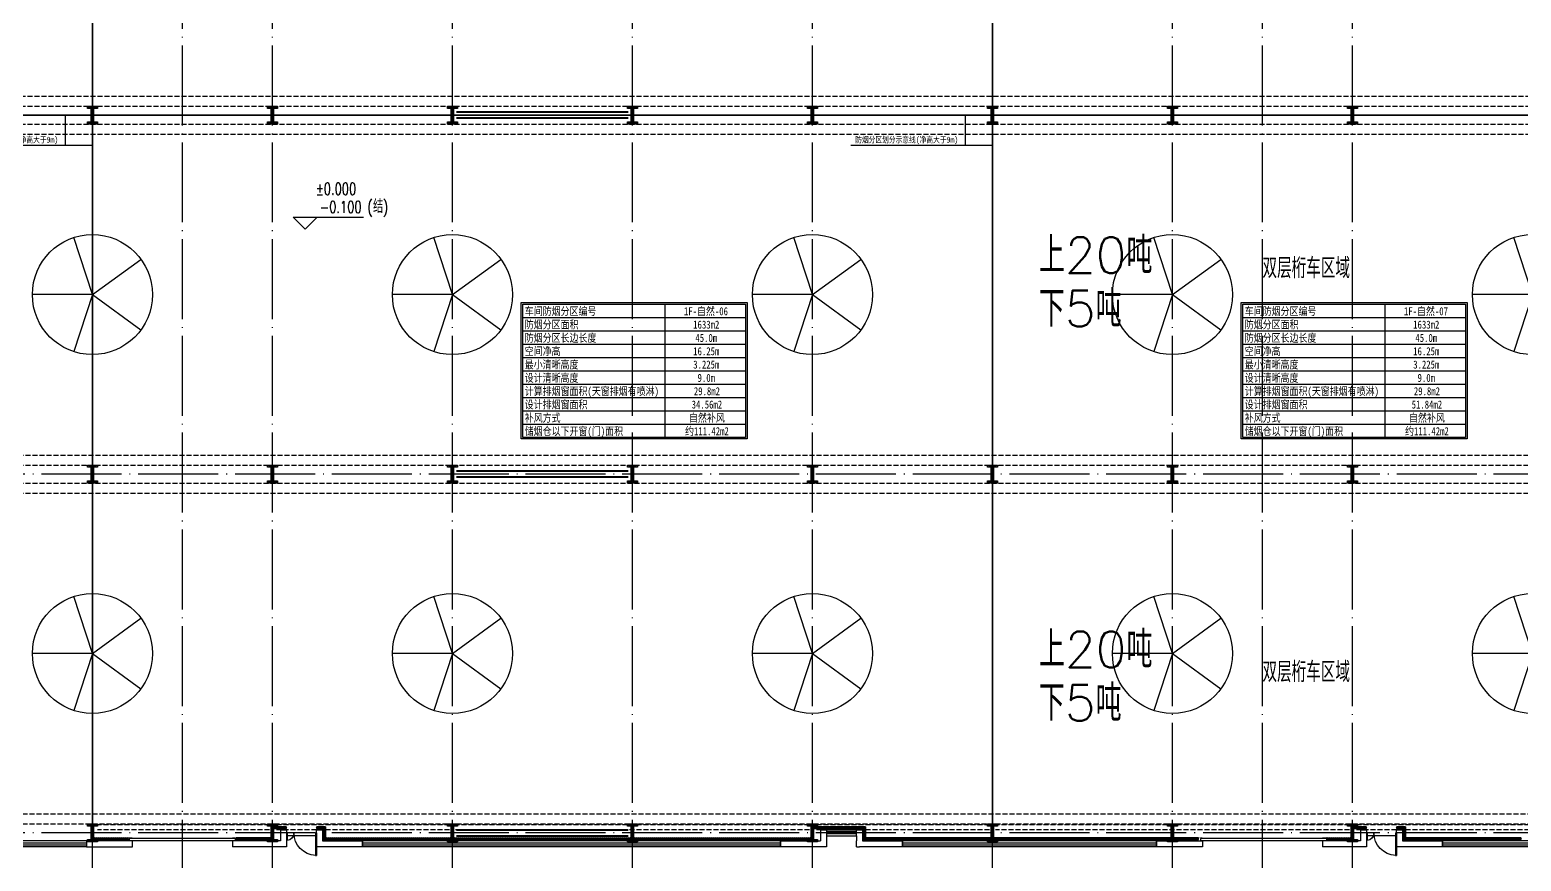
# Model space of a CAD drawing. Extents: x -555607 to 460190, y 498714 to 1664455.
# Drawn here: x -266983 to -192416, y 547505 to 589089 of the extents above; entities that cross this region are included whole.
import ezdxf
from ezdxf.enums import TextEntityAlignment as Align

# ---------------------------------------------------------------- set-up
doc = ezdxf.new("R2010")
doc.units = 0
doc.header["$LTSCALE"] = 1000
doc.header["$MEASUREMENT"] = 0
for name, pattern in [('10平面$0$DASH', [0.35, 0.25, -0.1]), ('CENTER', [2, 1.25, -0.25, 0.25, -0.25]), ('DASH', [0.35, 0.25, -0.1]), ('DOTE', [2.42, 2, -0.2, 0.02, -0.2])]:
    doc.linetypes.add(name, pattern=pattern)
for name, color, linetype in [('10平面$0$WINDOW', 8, 'Continuous'), ('A-AXIS-DOTE', 14, 'DOTE'), ('A-HATCH-2', 251, 'Continuous'), ('A-HRAIL', 250, 'Continuous'), ('A-LIN-V', 9, 'Continuous'), ('A-SFCE', 30, 'Continuous'), ('A-WINDOW', 8, 'Continuous'), ('AS-COLN', 6, 'Continuous'), ('AS-WALL', 40, 'Continuous'), ('PUB_TEXT', 7, 'Continuous'), ('建-标高', 3, 'Continuous'), ('建-窗', 8, 'Continuous'), ('暖通', 7, 'Continuous')]:
    doc.layers.add(name, color=color, linetype=linetype)
doc.layers.add('柱间支撑', color=6, linetype='CENTER', lineweight=0)
doc.styles.add('-黑体', font='simhei.ttf', dxfattribs={"width": 0.8})
doc.styles.add('A-STANDARD', font='SIMPLEX', dxfattribs={"bigfont": 'GBCBIG'})
doc.styles.get("Standard").update_dxf_attribs({"font": 'gbenor.shx', "bigfont": 'gbcbig.shx'})
doc.linetypes.add('字母', pattern='A,12.7,-5.08,["挡烟垂壁",Standard,S=2.54,R=0,X=-2.54,Y=-1.27],-5.08', length=22.86)

# ---------------------------------------------------------------- blocks, each defined once
blk = doc.blocks.new('10平面$0$$DorLib2D$00000126')
at = {"color": 0, "linetype": 'Continuous'}
for p, q in [((-0.532, 0.5), (-0.532, 0.9)), ((0.532, 0.9), (0.532, 0.5))]:
    blk.add_line(p, q, dxfattribs=at)
at = {"color": 0, "linetype": '10平面$0$DASH'}
for p, q in [((-0.532, 0.9), (0.532, 0.9)), ((-0.532, 0.5), (0.532, 0.5))]:
    blk.add_line(p, q, dxfattribs=at)
blk = doc.blocks.new('WINDOW2DLIB$DYNSTYLE$00000005')
at = {"color": 0}
for points in [[(-0.5, 0.5), (-0.5, -0.5)], [(-0.5, 0.5), (0.5, 0.5)], [(0.5, -0.5), (0.5, 0.5)], [(0.5, 0.1667), (-0.5, 0.1667)], [(0.5, -0.1667), (-0.5, -0.1667)], [(-0.5, -0.5), (0.5, -0.5)]]:
    blk.add_lwpolyline(points, dxfattribs=at)
blk = doc.blocks.new('DOOR2DLIB$SYSLIB$00000123')
at = {"color": 0}
for p, q in [((0.475, -0.001), (0.475, 0.752)), ((0.475, 0.752), (0.5, 0.752)), ((0.5, -0.001), (0.5, 0.752)), ((-0.5, 0), (-0.5, 0.252)), ((-0.475, 0.252), (-0.5, 0.252)), ((-0.475, 0), (-0.475, 0.252)), ((-0.475, 0), (-0.5, 0)), ((0.475, -0.001), (0.5, -0.001))]:
    blk.add_line(p, q, dxfattribs=at)
for centre, radius, start, end in [((0.505, -0.002), 0.755, 92.2493, 179.7238), ((-0.501, 0.003), 0.251, 359.7899, 84.0974)]:
    blk.add_arc(centre, radius, start, end, dxfattribs=at)
blk = doc.blocks.new('42343243')
at = {"layer": '10平面$0$WINDOW'}
for p, q in [((-252654, 1222620), (-254154, 1222620)), ((-198654, 1222620), (-200154, 1222620))]:
    blk.add_line(p, q, dxfattribs=at)
at = {"layer": 'AS-WALL'}
for p, q in [((-254154, 1223170), (-256854, 1223170)), ((-256854, 1222870), (-256854, 1223170)), ((-254154, 1222620), (-254154, 1223170)), ((-250354, 1223170), (-252654, 1223170)), ((-252654, 1222620), (-252654, 1223170)), ((-250354, 1222870), (-250354, 1223170)), ((-227154, 1223170), (-229454, 1223170)), ((-229454, 1223170), (-229454, 1222870)), ((-227154, 1222620), (-227154, 1223170)), ((-225654, 1223170), (-225504, 1223170)), ((-225654, 1223170), (-225654, 1222870)), ((-223354, 1223170), (-225504, 1223170)), ((-223354, 1222870), (-223354, 1223170)), ((-208354, 1223170), (-210654, 1223170)), ((-210654, 1223170), (-210654, 1222870)), ((-208354, 1222870), (-208354, 1223170)), ((-200154, 1223170), (-202354, 1223170)), ((-202354, 1222870), (-202354, 1223170)), ((-200154, 1222620), (-200154, 1223170)), ((-196354, 1223170), (-198654, 1223170)), ((-198654, 1222620), (-198654, 1223170)), ((-196354, 1222870), (-196354, 1223170)), ((-254454, 1222870), (-256854, 1222870)), ((-254454, 1222320), (-254454, 1222870)), ((-254454, 1222320), (-254154, 1222320)), ((-254154, 1222320), (-254154, 1222620)), ((-252654, 1222620), (-252654, 1222320)), ((-252654, 1222320), (-252354, 1222320)), ((-252354, 1222870), (-250354, 1222870)), ((-252354, 1222320), (-252354, 1222870)), ((-229454, 1222870), (-227454, 1222870)), ((-227454, 1222320), (-227454, 1222870)), ((-227454, 1222320), (-227154, 1222320)), ((-227154, 1222320), (-227154, 1222620)), ((-225654, 1222870), (-225654, 1222870)), ((-225654, 1222620), (-225654, 1222870)), ((-225654, 1222620), (-225654, 1222320)), ((-225654, 1222320), (-225354, 1222320)), ((-225354, 1222320), (-225354, 1222870)), ((-225354, 1222870), (-223354, 1222870)), ((-210654, 1222870), (-208354, 1222870)), ((-200454, 1222870), (-202354, 1222870)), ((-200454, 1222320), (-200454, 1222870)), ((-200454, 1222320), (-200154, 1222320)), ((-200154, 1222320), (-200154, 1222620)), ((-198654, 1222620), (-198654, 1222320)), ((-198654, 1222320), (-198354, 1222320)), ((-198354, 1222870), (-196354, 1222870)), ((-198354, 1222320), (-198354, 1222870))]:
    blk.add_line(p, q, dxfattribs=at)
at = {"layer": '10平面$0$WINDOW', "zscale": 300}
for name, p, xscale, yscale, rotation in [('DOOR2DLIB$SYSLIB$00000123', (-253404, 1222470), -1500, -1500, 179.9999999999555), ('DOOR2DLIB$SYSLIB$00000123', (-199404, 1222470), -1500, -1500, 179.9999999999555), ('10平面$0$$DorLib2D$00000126', (-259354, 1223020), 5000, 300, 179.9999999999992), ('10平面$0$$DorLib2D$00000126', (-205254, 1223020), 6000, 300, 180)]:
    blk.add_blockref(name, p, dxfattribs=dict(at, xscale=xscale, yscale=yscale, rotation=rotation))
at = {"layer": '建-窗', "zscale": 300}
for p, xscale, yscale, rotation in [((-239904, 1223020), -20900, -300, 359.9999999994902), ((-217004, 1223020), -12700, -300, 359.999999999664), ((-185904, 1223020), -20900, -300, 359.9999999994913), ((-226404, 1222470), -1500, 300, 179.9999999999555)]:
    blk.add_blockref('WINDOW2DLIB$DYNSTYLE$00000005', p, dxfattribs=dict(at, xscale=xscale, yscale=yscale, rotation=rotation))
blk = doc.blocks.new('w4324324')
at = {"layer": 'A-HATCH-2', "color": 250}
for q in [(-1694760, 686605), (-1697614, 684532), (-1691907, 684532), (-1696524, 681178), (-1692997, 681178)]:
    blk.add_line((-1694760, 683605), q, dxfattribs=at)
blk.add_circle((-1694760, 683605), 3000, dxfattribs=at)
blk = doc.blocks.new('342343')
at = {"layer": 'A-LIN-V'}
for p in [(1030710, 63556), (1048660, 63556), (1030710, 45556), (1048660, 45556), (1030710, 27556), (1048660, 27556), (1030710, 9556), (1048660, 9556), (1030710, -8444), (1048660, -8444)]:
    blk.add_blockref('w4324324', p, dxfattribs=at)
blk = doc.blocks.new('23124232432')
at = {"layer": '柱间支撑', "color": 250, "const_width": 100}
for points in [[(-237054, 584970), (-245654, 584970)], [(-237054, 584670), (-245654, 584670)], [(-237054, 567020), (-245654, 567020)], [(-237054, 566720), (-245654, 566720)], [(-237054, 549070), (-245654, 549070)], [(-237054, 548770), (-245654, 548770)]]:
    blk.add_lwpolyline(points, dxfattribs=at)
blk = doc.blocks.new('w42343243')
at = {"layer": 'A-HATCH-2'}
blk.add_lwpolyline([(-165104, 621070), (-164604, 621070), (-164604, 620958), (-164800, 620958), (-164800, 620282), (-164604, 620282), (-164604, 620170), (-165104, 620170), (-165104, 620282), (-164908, 620282), (-164908, 620958), (-165104, 620958)], close=True, dxfattribs=at)
at = {"layer": 'AS-COLN', "color": 3}
blk.add_lwpolyline([(-165054, 621020), (-164654, 621020), (-164654, 621008), (-164850, 621008), (-164850, 620232), (-164654, 620232), (-164654, 620220), (-165054, 620220), (-165054, 620232), (-164858, 620232), (-164858, 621008), (-165054, 621008)], close=True, dxfattribs=at)
blk = doc.blocks.new('3333')
at = {"layer": 'A-SFCE', "color": 250, "const_width": 20}
blk.add_lwpolyline([(-227064, 766320), (-227064, 766510), (-227244, 766510), (-227244, 766320)], dxfattribs=at)
blk = doc.blocks.new('99平面图例外参$0$$LinePat$圆环')
for points in [[(0, 150), (300, 150)], [(0, 0), (300, 0)], [(0, -150), (300, -150)]]:
    blk.add_lwpolyline(points)
at = {"color": 0}
blk.add_circle((150, 0), 150, dxfattribs=at)

msp = doc.modelspace()

# ---------------------------------------------------------------- linework, layer by layer
at = {"layer": 'A-AXIS-DOTE', "color": 250, "ltscale": 2}
for p, q in [((-263854.2, 540740), (-263854.2, 637259.3)), ((-259354.2, 540740), (-259354.2, 637259.3)), ((-254854.2, 540740), (-254854.2, 637259.3)), ((-245854.2, 540740), (-245854.2, 637259.3)), ((-236854.2, 540740), (-236854.2, 637259.3)), ((-227854.2, 540740), (-227854.2, 637259.3)), ((-218854.2, 540740), (-218854.2, 637259.3)), ((-209854.2, 540740), (-209854.2, 637259.3)), ((-205354.2, 540740), (-205354.2, 637259.3)), ((-200854.2, 540740), (-200854.2, 637259.3)), ((-119950, 584820), (-318010, 584820)), ((-122040, 566870), (-318010, 566870)), ((-122040, 548920), (-318010, 548920))]:
    msp.add_line(p, q, dxfattribs=at)
at = {"layer": 'A-HATCH-2', "color": 250, "linetype": 'DASH'}
for p, q in [((-294754.2, 585770.1), (-128854.2, 585770.1)), ((-294754.2, 585270.1), (-128854.2, 585270.1)), ((-307354.2, 584369.9), (-128854.2, 584369.9)), ((-307354.2, 583869.9), (-128854.2, 583869.9)), ((-313054.2, 567820), (-128854.2, 567820)), ((-313054.2, 567320), (-128854.2, 567320)), ((-313054.2, 566419.9), (-128854.2, 566419.9)), ((-313054.2, 565919.9), (-128854.2, 565919.9)), ((-312854.2, 549870), (-138054.2, 549870)), ((-312854.2, 549370), (-138054.2, 549370))]:
    msp.add_line(p, q, dxfattribs=at)
at = {"layer": 'A-SFCE', "color": 250, "linetype": 'DASH'}
for p, q in [((-255004.2, 549320), (-263604.2, 549320)), ((-255004.2, 549070), (-263604.2, 549070)), ((-246004.2, 549320), (-254704.2, 549320)), ((-246004.2, 549070), (-254704.2, 549070)), ((-228004.2, 549320), (-245704.2, 549320)), ((-228004.2, 549070), (-245704.2, 549070)), ((-219004.2, 549320), (-227704.2, 549320)), ((-219004.2, 549070), (-227704.2, 549070)), ((-201004.2, 549320), (-218704.2, 549320)), ((-201004.2, 549070), (-218704.2, 549070)), ((-192004.2, 549320), (-200704.2, 549320)), ((-192004.2, 549070), (-200704.2, 549070))]:
    msp.add_line(p, q, dxfattribs=at)
at = {"layer": 'AS-WALL'}
for p, q in [((-261854.2, 548519.9), (-264154.2, 548519.9)), ((-264154.2, 548519.9), (-264154.2, 548219.9)), ((-264154.2, 548219.9), (-261854.2, 548219.9)), ((-261854.2, 548219.9), (-261854.2, 548519.9))]:
    msp.add_line(p, q, dxfattribs=at)
at = {"layer": '建-标高', "color": 8}
for p, q in [((-253220.6, 579120), (-253820.6, 579720)), ((-253820.6, 579720), (-250300.6, 579720)), ((-253220.6, 579120), (-252620.6, 579720))]:
    msp.add_line(p, q, dxfattribs=at)
at = {"layer": '暖通', "color": 7}
for p, q in [((-265205.2, 583323.5), (-265205.2, 584820)), ((-220205.2, 583323.5), (-220205.2, 584820)), ((-270935.2, 583323.5), (-265205.2, 583323.5)), ((-265205.2, 583323.5), (-263850.2, 583323.5)), ((-225935.2, 583323.5), (-220205.2, 583323.5)), ((-220205.2, 583323.5), (-218850.2, 583323.5))]:
    msp.add_line(p, q, dxfattribs=at)
at = {"layer": '暖通'}
for p, q in [((-235240.6, 575369.2), (-235240.6, 568704)), ((-199240.6, 575369.2), (-199240.6, 568704)), ((-242334, 574702.7), (-231191.8, 574702.7)), ((-206334, 574702.7), (-195191.8, 574702.7)), ((-242334, 574036.2), (-231191.8, 574036.2)), ((-206334, 574036.2), (-195191.8, 574036.2)), ((-242334, 573369.7), (-231191.8, 573369.7)), ((-242334, 572703.2), (-231191.8, 572703.2)), ((-206334, 573369.7), (-195191.8, 573369.7)), ((-206334, 572703.2), (-195191.8, 572703.2)), ((-242334, 572036.6), (-231191.8, 572036.6)), ((-206334, 572036.6), (-195191.8, 572036.6)), ((-242334, 571370.1), (-231191.8, 571370.1)), ((-206334, 571370.1), (-195191.8, 571370.1)), ((-242334, 570703.6), (-231191.8, 570703.6)), ((-206334, 570703.6), (-195191.8, 570703.6)), ((-242334, 570037.1), (-231191.8, 570037.1)), ((-206334, 570037.1), (-195191.8, 570037.1)), ((-242334, 569370.6), (-231191.8, 569370.6)), ((-206334, 569370.6), (-195191.8, 569370.6)), ((-242334, 568704), (-231191.8, 568704)), ((-242334, 568704), (-231191.8, 568704)), ((-206334, 568704), (-195191.8, 568704)), ((-206334, 568704), (-195191.8, 568704))]:
    msp.add_line(p, q, dxfattribs=at)
at = {"layer": '暖通', "color": 2, "linetype": '字母', "ltscale": 0.05, "const_width": 80}
for points in [[(-263854.2, 620270), (-263854.2, 549370)], [(-218854.2, 620270), (-218854.2, 549370)], [(-307765, 584820), (-128354.2, 584820)]]:
    msp.add_lwpolyline(points, dxfattribs=at)
at = {"layer": '暖通'}
for points in [[(-242414, 575449.2), (-231111.8, 575449.2), (-231111.8, 568624), (-242414, 568624)], [(-242334, 575369.2), (-231191.8, 575369.2), (-231191.8, 568704), (-242334, 568704)], [(-206414, 575449.2), (-195111.8, 575449.2), (-195111.8, 568624), (-206414, 568624)], [(-206334, 575369.2), (-195191.8, 575369.2), (-195191.8, 568704), (-206334, 568704)]]:
    msp.add_lwpolyline(points, close=True, dxfattribs=at)

# ---------------------------------------------------------------- block references
at = {"layer": 'A-HRAIL', "color": 250, "yscale": 0.3333333333111111, "zscale": 0.3333333333111111}
for p, xscale, rotation in [((-254692.5, 549170.1), 0.3588888661693109, 180), ((-254584.9, 549170.1), 0.3588888661693109, 180), ((-254477.2, 549170.1), 0.3588888661693109, 180), ((-254369.5, 549170.1), 0.3588888661693109, 180), ((-254261.9, 549170.1), 0.3588888661693109, 180), ((-254154.2, 549170.1), 0.3588888661693109, 180), ((-252541.7, 549170.1), 0.3749999998826196, 180), ((-252429.2, 549170.1), 0.3749999998826196, 180), ((-252316.7, 549170.1), 0.3749999998826196, 180), ((-252204.2, 549170.1), 0.3749999998826196, 180), ((-252254.2, 549220.1), 0.3611111226889233, 270), ((-252254.2, 549111.7), 0.3611111226889233, 270), ((-252254.2, 549003.4), 0.3611111226889233, 270), ((-252254.2, 548895.1), 0.3611111226889233, 270), ((-227696.3, 549170.1), 0.3461333288160676, 180), ((-227592.5, 549170.1), 0.3461333288160676, 180), ((-227488.7, 549170.1), 0.3461333288160676, 180), ((-227384.8, 549170.1), 0.3461333288160676, 180), ((-227281, 549170.1), 0.3461333288160676, 180), ((-227177.1, 549170.1), 0.3461333288160676, 180), ((-227073.3, 549170.1), 0.3461333288160676, 180), ((-226969.5, 549170.1), 0.3461333288160676, 180), ((-226865.6, 549170.1), 0.3461333288160676, 180), ((-226761.8, 549170.1), 0.3461333288160676, 180), ((-226657.9, 549170.1), 0.3461333288160676, 180), ((-226554.1, 549170.1), 0.3461333288160676, 180), ((-226450.3, 549170.1), 0.3461333288160676, 180), ((-226346.4, 549170.1), 0.3461333288160676, 180), ((-226242.6, 549170.1), 0.3461333288160676, 180), ((-226138.7, 549170.1), 0.3461333288160676, 180), ((-226034.9, 549170.1), 0.3461333288160676, 180), ((-225931.1, 549170.1), 0.3461333288160676, 180), ((-225827.2, 549170.1), 0.3461333288160676, 180), ((-225723.4, 549170.1), 0.3461333288160676, 180), ((-225619.5, 549170.1), 0.3461333288160676, 180), ((-225515.7, 549170.1), 0.3461333288160676, 180), ((-225411.9, 549170.1), 0.3461333288160676, 180), ((-225308, 549170.1), 0.3461333288160676, 180), ((-225204.2, 549170.1), 0.3461333288160676, 180), ((-225254.2, 549220.1), 0.3611111226889233, 270), ((-225254.2, 549111.7), 0.3611111226889233, 270), ((-225254.2, 549003.4), 0.3611111226889233, 270), ((-225254.2, 548895.1), 0.3611111226889233, 270), ((-200692.5, 549170.1), 0.3588888659795701, 180), ((-200584.9, 549170.1), 0.3588888659795701, 180), ((-200477.2, 549170.1), 0.3588888659795701, 180), ((-200369.5, 549170.1), 0.3588888659795701, 180), ((-200261.9, 549170.1), 0.3588888659795701, 180), ((-200154.2, 549170.1), 0.3588888659795701, 180), ((-198541.7, 549170.1), 0.3749999998826196, 180), ((-198429.2, 549170.1), 0.3749999998826196, 180), ((-198316.7, 549170.1), 0.3749999998826196, 180), ((-198204.2, 549170.1), 0.3749999998826196, 180), ((-198254.2, 549220.1), 0.3611111226889233, 270), ((-198254.2, 549111.7), 0.3611111226889233, 270), ((-198254.2, 549003.4), 0.3611111226889233, 270), ((-198254.2, 548895.1), 0.3611111226889233, 270), ((-263800.2, 548626.1), -0.3444736211313099, 180), ((-263696.8, 548626.1), -0.3444736211313099, 180), ((-263593.5, 548626.1), -0.3444736211313099, 180), ((-263490.2, 548626.1), -0.3444736211313099, 180), ((-263386.8, 548626.1), -0.3444736211313099, 180), ((-263283.5, 548626.1), -0.3444736211313099, 180), ((-263180.1, 548626.1), -0.3444736211313099, 180), ((-263076.8, 548626.1), -0.3444736211313099, 180), ((-262973.4, 548626.1), -0.3444736211313099, 180), ((-262870.1, 548626.1), -0.3444736211313099, 180), ((-262766.8, 548626.1), -0.3444736211313099, 180), ((-262663.4, 548626.1), -0.3444736211313099, 180), ((-262560.1, 548626.1), -0.3444736211313099, 180), ((-262456.7, 548626.1), -0.3444736211313099, 180), ((-262353.4, 548626.1), -0.3444736211313099, 180), ((-262250.1, 548626.1), -0.3444736211313099, 180), ((-262146.7, 548626.1), -0.3444736211313099, 180), ((-256561.7, 548626.1), 0.344473774357088, 180.000000000205), ((-256458.3, 548626.1), 0.344473774357088, 180.000000000205), ((-256355, 548626.1), 0.344473774357088, 180.000000000205), ((-256251.6, 548626.1), 0.344473774357088, 180.000000000205), ((-256148.3, 548626.1), 0.344473774357088, 180.000000000205), ((-256044.9, 548626.1), 0.344473774357088, 180.000000000205), ((-255941.6, 548626.1), 0.344473774357088, 180.000000000205), ((-255838.3, 548626.1), 0.344473774357088, 180.000000000205), ((-255734.9, 548626.1), 0.344473774357088, 180.000000000205), ((-255631.6, 548626.1), 0.344473774357088, 180.000000000205), ((-255528.2, 548626.1), 0.344473774357088, 180.000000000205), ((-255424.9, 548626.1), 0.344473774357088, 180.000000000205), ((-255321.6, 548626.1), 0.344473774357088, 180.000000000205), ((-255218.2, 548626.1), 0.344473774357088, 180.000000000205), ((-255114.9, 548626.1), 0.344473774357088, 180.000000000205), ((-255011.5, 548626.1), 0.344473774357088, 180.000000000205), ((-254908.2, 548626.1), 0.344473774357088, 180.000000000205), ((-252254.2, 548786.7), 0.3611111226889233, 270), ((-252254.2, 548678.4), 0.3611111226889233, 270), ((-252304.2, 548626.1), -0.338412741900589, 180), ((-252202.7, 548626.1), -0.338412741900589, 180), ((-252101.1, 548626.1), -0.338412741900589, 180), ((-251999.6, 548626.1), -0.338412741900589, 180), ((-251898.1, 548626.1), -0.338412741900589, 180), ((-251796.6, 548626.1), -0.338412741900589, 180), ((-251695, 548626.1), -0.338412741900589, 180), ((-251593.5, 548626.1), -0.338412741900589, 180), ((-251492, 548626.1), -0.338412741900589, 180), ((-251390.5, 548626.1), -0.338412741900589, 180), ((-251288.9, 548626.1), -0.338412741900589, 180), ((-251187.4, 548626.1), -0.338412741900589, 180), ((-251085.9, 548626.1), -0.338412741900589, 180), ((-250984.4, 548626.1), -0.338412741900589, 180), ((-250882.9, 548626.1), -0.338412741900589, 180), ((-250781.3, 548626.1), -0.338412741900589, 180), ((-250679.8, 548626.1), -0.338412741900589, 180), ((-250578.3, 548626.1), -0.338412741900589, 180), ((-250476.8, 548626.1), -0.338412741900589, 180), ((-250375.2, 548626.1), -0.338412741900589, 180), ((-250273.7, 548626.1), -0.338412741900589, 180), ((-250172.2, 548626.1), -0.338412741900589, 180), ((-250070.7, 548626.1), -0.338412741900589, 180), ((-249969.1, 548626.1), -0.338412741900589, 180), ((-249867.6, 548626.1), -0.338412741900589, 180), ((-249766.1, 548626.1), -0.338412741900589, 180), ((-249664.6, 548626.1), -0.338412741900589, 180), ((-249563, 548626.1), -0.338412741900589, 180), ((-249461.5, 548626.1), -0.338412741900589, 180), ((-249360, 548626.1), -0.338412741900589, 180), ((-249258.5, 548626.1), -0.338412741900589, 180), ((-249156.9, 548626.1), -0.338412741900589, 180), ((-249055.4, 548626.1), -0.338412741900589, 180), ((-248953.9, 548626.1), -0.338412741900589, 180), ((-248852.4, 548626.1), -0.338412741900589, 180), ((-248750.9, 548626.1), -0.338412741900589, 180), ((-248649.3, 548626.1), -0.338412741900589, 180), ((-248547.8, 548626.1), -0.338412741900589, 180), ((-248446.3, 548626.1), -0.338412741900589, 180), ((-248344.8, 548626.1), -0.338412741900589, 180), ((-248243.2, 548626.1), -0.338412741900589, 180), ((-248141.7, 548626.1), -0.338412741900589, 180), ((-248040.2, 548626.1), -0.338412741900589, 180), ((-247938.7, 548626.1), -0.338412741900589, 180), ((-247837.1, 548626.1), -0.338412741900589, 180), ((-247735.6, 548626.1), -0.338412741900589, 180), ((-247634.1, 548626.1), -0.338412741900589, 180), ((-247532.6, 548626.1), -0.338412741900589, 180), ((-247431, 548626.1), -0.338412741900589, 180), ((-247329.5, 548626.1), -0.338412741900589, 180), ((-247228, 548626.1), -0.338412741900589, 180), ((-247126.5, 548626.1), -0.338412741900589, 180), ((-247024.9, 548626.1), -0.338412741900589, 180), ((-246923.4, 548626.1), -0.338412741900589, 180), ((-246821.9, 548626.1), -0.338412741900589, 180), ((-246720.4, 548626.1), -0.338412741900589, 180), ((-246618.9, 548626.1), -0.338412741900589, 180), ((-246517.3, 548626.1), -0.338412741900589, 180), ((-246415.8, 548626.1), -0.338412741900589, 180), ((-246314.3, 548626.1), -0.338412741900589, 180), ((-246212.8, 548626.1), -0.338412741900589, 180), ((-246111.2, 548626.1), -0.338412741900589, 180), ((-246009.7, 548626.1), -0.338412741900589, 180), ((-245800.2, 548626.1), -0.3368181817957273, 180), ((-245699.1, 548626.1), -0.3368181817957273, 180), ((-245598.1, 548626.1), -0.3368181817957273, 180), ((-245497, 548626.1), -0.3368181817957273, 180), ((-245396, 548626.1), -0.3368181817957273, 180), ((-245295, 548626.1), -0.3368181817957273, 180), ((-245193.9, 548626.1), -0.3368181817957273, 180), ((-245092.9, 548626.1), -0.3368181817957273, 180), ((-244991.8, 548626.1), -0.3368181817957273, 180), ((-244890.8, 548626.1), -0.3368181817957273, 180), ((-244789.7, 548626.1), -0.3368181817957273, 180), ((-244688.7, 548626.1), -0.3368181817957273, 180), ((-244587.6, 548626.1), -0.3368181817957273, 180), ((-244486.6, 548626.1), -0.3368181817957273, 180), ((-244385.5, 548626.1), -0.3368181817957273, 180), ((-244284.5, 548626.1), -0.3368181817957273, 180), ((-244183.5, 548626.1), -0.3368181817957273, 180), ((-244082.4, 548626.1), -0.3368181817957273, 180), ((-243981.4, 548626.1), -0.3368181817957273, 180), ((-243880.3, 548626.1), -0.3368181817957273, 180), ((-243779.3, 548626.1), -0.3368181817957273, 180), ((-243678.2, 548626.1), -0.3368181817957273, 180), ((-243577.2, 548626.1), -0.3368181817957273, 180), ((-243476.1, 548626.1), -0.3368181817957273, 180), ((-243375.1, 548626.1), -0.3368181817957273, 180), ((-243274, 548626.1), -0.3368181817957273, 180), ((-243173, 548626.1), -0.3368181817957273, 180), ((-243072, 548626.1), -0.3368181817957273, 180), ((-242970.9, 548626.1), -0.3368181817957273, 180), ((-242869.9, 548626.1), -0.3368181817957273, 180), ((-242768.8, 548626.1), -0.3368181817957273, 180), ((-242667.8, 548626.1), -0.3368181817957273, 180), ((-242566.7, 548626.1), -0.3368181817957273, 180), ((-242465.7, 548626.1), -0.3368181817957273, 180), ((-242364.6, 548626.1), -0.3368181817957273, 180), ((-242263.6, 548626.1), -0.3368181817957273, 180), ((-242162.5, 548626.1), -0.3368181817957273, 180), ((-242061.5, 548626.1), -0.3368181817957273, 180), ((-241960.5, 548626.1), -0.3368181817957273, 180), ((-241859.4, 548626.1), -0.3368181817957273, 180), ((-241758.4, 548626.1), -0.3368181817957273, 180), ((-241657.3, 548626.1), -0.3368181817957273, 180), ((-241556.3, 548626.1), -0.3368181817957273, 180), ((-241455.2, 548626.1), -0.3368181817957273, 180), ((-241354.2, 548626.1), -0.3368181817957273, 180), ((-241253.1, 548626.1), -0.3368181817957273, 180), ((-241152.1, 548626.1), -0.3368181817957273, 180), ((-241051, 548626.1), -0.3368181817957273, 180), ((-240950, 548626.1), -0.3368181817957273, 180), ((-240849, 548626.1), -0.3368181817957273, 180), ((-240747.9, 548626.1), -0.3368181817957273, 180), ((-240646.9, 548626.1), -0.3368181817957273, 180), ((-240545.8, 548626.1), -0.3368181817957273, 180), ((-240444.8, 548626.1), -0.3368181817957273, 180), ((-240343.7, 548626.1), -0.3368181817957273, 180), ((-240242.7, 548626.1), -0.3368181817957273, 180), ((-240141.6, 548626.1), -0.3368181817957273, 180), ((-240040.6, 548626.1), -0.3368181817957273, 180), ((-239939.5, 548626.1), -0.3368181817957273, 180), ((-239838.5, 548626.1), -0.3368181817957273, 180), ((-239737.5, 548626.1), -0.3368181817957273, 180), ((-239636.4, 548626.1), -0.3368181817957273, 180), ((-239535.4, 548626.1), -0.3368181817957273, 180), ((-239434.3, 548626.1), -0.3368181817957273, 180), ((-239333.3, 548626.1), -0.3368181817957273, 180), ((-239232.2, 548626.1), -0.3368181817957273, 180), ((-239131.2, 548626.1), -0.3368181817957273, 180), ((-239030.1, 548626.1), -0.3368181817957273, 180), ((-238929.1, 548626.1), -0.3368181817957273, 180), ((-238828, 548626.1), -0.3368181817957273, 180), ((-238727, 548626.1), -0.3368181817957273, 180), ((-238626, 548626.1), -0.3368181817957273, 180), ((-238524.9, 548626.1), -0.3368181817957273, 180), ((-238423.9, 548626.1), -0.3368181817957273, 180), ((-238322.8, 548626.1), -0.3368181817957273, 180), ((-238221.8, 548626.1), -0.3368181817957273, 180), ((-238120.7, 548626.1), -0.3368181817957273, 180), ((-238019.7, 548626.1), -0.3368181817957273, 180), ((-237918.6, 548626.1), -0.3368181817957273, 180), ((-237817.6, 548626.1), -0.3368181817957273, 180), ((-237716.5, 548626.1), -0.3368181817957273, 180), ((-237615.5, 548626.1), -0.3368181817957273, 180), ((-237514.5, 548626.1), -0.3368181817957273, 180), ((-237413.4, 548626.1), -0.3368181817957273, 180), ((-237312.4, 548626.1), -0.3368181817957273, 180), ((-237211.3, 548626.1), -0.3368181817957273, 180), ((-237110.3, 548626.1), -0.3368181817957273, 180), ((-237009.2, 548626.1), -0.3368181817957273, 180), ((-236800.2, 548626.1), -0.3368181817957239, 180), ((-236699.1, 548626.1), -0.3368181817957239, 180), ((-236598.1, 548626.1), -0.3368181817957239, 180), ((-236497, 548626.1), -0.3368181817957239, 180), ((-236396, 548626.1), -0.3368181817957239, 180), ((-236295, 548626.1), -0.3368181817957239, 180), ((-236193.9, 548626.1), -0.3368181817957239, 180), ((-236092.9, 548626.1), -0.3368181817957239, 180), ((-235991.8, 548626.1), -0.3368181817957239, 180), ((-235890.8, 548626.1), -0.3368181817957239, 180), ((-235789.7, 548626.1), -0.3368181817957239, 180), ((-235688.7, 548626.1), -0.3368181817957239, 180), ((-235587.6, 548626.1), -0.3368181817957239, 180), ((-235486.6, 548626.1), -0.3368181817957239, 180), ((-235385.5, 548626.1), -0.3368181817957239, 180), ((-235284.5, 548626.1), -0.3368181817957239, 180), ((-235183.5, 548626.1), -0.3368181817957239, 180), ((-235082.4, 548626.1), -0.3368181817957239, 180), ((-234981.4, 548626.1), -0.3368181817957239, 180), ((-234880.3, 548626.1), -0.3368181817957239, 180), ((-234779.3, 548626.1), -0.3368181817957239, 180), ((-234678.2, 548626.1), -0.3368181817957239, 180), ((-234577.2, 548626.1), -0.3368181817957239, 180), ((-234476.1, 548626.1), -0.3368181817957239, 180), ((-234375.1, 548626.1), -0.3368181817957239, 180), ((-234274, 548626.1), -0.3368181817957239, 180), ((-234173, 548626.1), -0.3368181817957239, 180), ((-234072, 548626.1), -0.3368181817957239, 180), ((-233970.9, 548626.1), -0.3368181817957239, 180), ((-233869.9, 548626.1), -0.3368181817957239, 180), ((-233768.8, 548626.1), -0.3368181817957239, 180), ((-233667.8, 548626.1), -0.3368181817957239, 180), ((-233566.7, 548626.1), -0.3368181817957239, 180), ((-233465.7, 548626.1), -0.3368181817957239, 180), ((-233364.6, 548626.1), -0.3368181817957239, 180), ((-233263.6, 548626.1), -0.3368181817957239, 180), ((-233162.5, 548626.1), -0.3368181817957239, 180), ((-233061.5, 548626.1), -0.3368181817957239, 180), ((-232960.5, 548626.1), -0.3368181817957239, 180), ((-232859.4, 548626.1), -0.3368181817957239, 180), ((-232758.4, 548626.1), -0.3368181817957239, 180), ((-232657.3, 548626.1), -0.3368181817957239, 180), ((-232556.3, 548626.1), -0.3368181817957239, 180), ((-232455.2, 548626.1), -0.3368181817957239, 180), ((-232354.2, 548626.1), -0.3368181817957239, 180), ((-232253.1, 548626.1), -0.3368181817957239, 180), ((-232152.1, 548626.1), -0.3368181817957239, 180), ((-232051, 548626.1), -0.3368181817957239, 180), ((-231950, 548626.1), -0.3368181817957239, 180), ((-231849, 548626.1), -0.3368181817957239, 180), ((-231747.9, 548626.1), -0.3368181817957239, 180), ((-231646.9, 548626.1), -0.3368181817957239, 180), ((-231545.8, 548626.1), -0.3368181817957239, 180), ((-231444.8, 548626.1), -0.3368181817957239, 180), ((-231343.7, 548626.1), -0.3368181817957239, 180), ((-231242.7, 548626.1), -0.3368181817957239, 180), ((-231141.6, 548626.1), -0.3368181817957239, 180), ((-231040.6, 548626.1), -0.3368181817957239, 180), ((-230939.5, 548626.1), -0.3368181817957239, 180), ((-230838.5, 548626.1), -0.3368181817957239, 180), ((-230737.5, 548626.1), -0.3368181817957239, 180), ((-230636.4, 548626.1), -0.3368181817957239, 180), ((-230535.4, 548626.1), -0.3368181817957239, 180), ((-230434.3, 548626.1), -0.3368181817957239, 180), ((-230333.3, 548626.1), -0.3368181817957239, 180), ((-230232.2, 548626.1), -0.3368181817957239, 180), ((-230131.2, 548626.1), -0.3368181817957239, 180), ((-230030.1, 548626.1), -0.3368181817957239, 180), ((-229929.1, 548626.1), -0.3368181817957239, 180), ((-229828, 548626.1), -0.3368181817957239, 180), ((-229727, 548626.1), -0.3368181817957239, 180), ((-229626, 548626.1), -0.3368181817957239, 180), ((-229524.9, 548626.1), -0.3368181817957239, 180), ((-229423.9, 548626.1), -0.3368181817957239, 180), ((-229322.8, 548626.1), -0.3368181817957239, 180), ((-229221.8, 548626.1), -0.3368181817957239, 180), ((-229120.7, 548626.1), -0.3368181817957239, 180), ((-229019.7, 548626.1), -0.3368181817957239, 180), ((-228918.6, 548626.1), -0.3368181817957239, 180), ((-228817.6, 548626.1), -0.3368181817957239, 180), ((-228716.5, 548626.1), -0.3368181817957239, 180), ((-228615.5, 548626.1), -0.3368181817957239, 180), ((-228514.5, 548626.1), -0.3368181817957239, 180), ((-228413.4, 548626.1), -0.3368181817957239, 180), ((-228312.4, 548626.1), -0.3368181817957239, 180), ((-228211.3, 548626.1), -0.3368181817957239, 180), ((-228110.3, 548626.1), -0.3368181817957239, 180), ((-228009.2, 548626.1), -0.3368181817957239, 180), ((-225254.2, 548786.7), 0.3611111226889233, 270), ((-225254.2, 548678.4), 0.3611111226889233, 270), ((-225202.7, 548626.1), 0.3384127415242964, 180.0000000002033), ((-225101.1, 548626.1), 0.3384127415242964, 180.0000000002033), ((-224999.6, 548626.1), 0.3384127415242964, 180.0000000002033), ((-224898.1, 548626.1), 0.3384127415242964, 180.0000000002033), ((-224796.6, 548626.1), 0.3384127415242964, 180.0000000002033), ((-224695, 548626.1), 0.3384127415242964, 180.0000000002033), ((-224593.5, 548626.1), 0.3384127415242964, 180.0000000002033), ((-224492, 548626.1), 0.3384127415242964, 180.0000000002033), ((-224390.5, 548626.1), 0.3384127415242964, 180.0000000002033), ((-224288.9, 548626.1), 0.3384127415242964, 180.0000000002033), ((-224187.4, 548626.1), 0.3384127415242964, 180.0000000002033), ((-224085.9, 548626.1), 0.3384127415242964, 180.0000000002033), ((-223984.4, 548626.1), 0.3384127415242964, 180.0000000002033), ((-223882.9, 548626.1), 0.3384127415242964, 180.0000000002033), ((-223781.3, 548626.1), 0.3384127415242964, 180.0000000002033), ((-223679.8, 548626.1), 0.3384127415242964, 180.0000000002033), ((-223578.3, 548626.1), 0.3384127415242964, 180.0000000002033), ((-223476.8, 548626.1), 0.3384127415242964, 180.0000000002033), ((-223375.2, 548626.1), 0.3384127415242964, 180.0000000002033), ((-223273.7, 548626.1), 0.3384127415242964, 180.0000000002033), ((-223172.2, 548626.1), 0.3384127415242964, 180.0000000002033), ((-223070.7, 548626.1), 0.3384127415242964, 180.0000000002033), ((-222969.1, 548626.1), 0.3384127415242964, 180.0000000002033), ((-222867.6, 548626.1), 0.3384127415242964, 180.0000000002033), ((-222766.1, 548626.1), 0.3384127415242964, 180.0000000002033), ((-222664.6, 548626.1), 0.3384127415242964, 180.0000000002033), ((-222563, 548626.1), 0.3384127415242964, 180.0000000002033), ((-222461.5, 548626.1), 0.3384127415242964, 180.0000000002033), ((-222360, 548626.1), 0.3384127415242964, 180.0000000002033), ((-222258.5, 548626.1), 0.3384127415242964, 180.0000000002033), ((-222156.9, 548626.1), 0.3384127415242964, 180.0000000002033), ((-222055.4, 548626.1), 0.3384127415242964, 180.0000000002033), ((-221953.9, 548626.1), 0.3384127415242964, 180.0000000002033), ((-221852.4, 548626.1), 0.3384127415242964, 180.0000000002033), ((-221750.9, 548626.1), 0.3384127415242964, 180.0000000002033), ((-221649.3, 548626.1), 0.3384127415242964, 180.0000000002033), ((-221547.8, 548626.1), 0.3384127415242964, 180.0000000002033), ((-221446.3, 548626.1), 0.3384127415242964, 180.0000000002033), ((-221344.8, 548626.1), 0.3384127415242964, 180.0000000002033), ((-221243.2, 548626.1), 0.3384127415242964, 180.0000000002033), ((-221141.7, 548626.1), 0.3384127415242964, 180.0000000002033), ((-221040.2, 548626.1), 0.3384127415242964, 180.0000000002033), ((-220938.7, 548626.1), 0.3384127415242964, 180.0000000002033), ((-220837.1, 548626.1), 0.3384127415242964, 180.0000000002033), ((-220735.6, 548626.1), 0.3384127415242964, 180.0000000002033), ((-220634.1, 548626.1), 0.3384127415242964, 180.0000000002033), ((-220532.6, 548626.1), 0.3384127415242964, 180.0000000002033), ((-220431, 548626.1), 0.3384127415242964, 180.0000000002033), ((-220329.5, 548626.1), 0.3384127415242964, 180.0000000002033), ((-220228, 548626.1), 0.3384127415242964, 180.0000000002033), ((-220126.5, 548626.1), 0.3384127415242964, 180.0000000002033), ((-220024.9, 548626.1), 0.3384127415242964, 180.0000000002033), ((-219923.4, 548626.1), 0.3384127415242964, 180.0000000002033), ((-219821.9, 548626.1), 0.3384127415242964, 180.0000000002033), ((-219720.4, 548626.1), 0.3384127415242964, 180.0000000002033), ((-219618.9, 548626.1), 0.3384127415242964, 180.0000000002033), ((-219517.3, 548626.1), 0.3384127415242964, 180.0000000002033), ((-219415.8, 548626.1), 0.3384127415242964, 180.0000000002033), ((-219314.3, 548626.1), 0.3384127415242964, 180.0000000002033), ((-219212.8, 548626.1), 0.3384127415242964, 180.0000000002033), ((-219111.2, 548626.1), 0.3384127415242964, 180.0000000002033), ((-219009.7, 548626.1), 0.3384127415242964, 180.0000000002033), ((-218908.2, 548626.1), 0.3384127415242964, 180.0000000002033), ((-218699.1, 548626.1), 0.3368181817957273, 180.0000000002033), ((-218598.1, 548626.1), 0.3368181817957273, 180.0000000002033), ((-218497, 548626.1), 0.3368181817957273, 180.0000000002033), ((-218396, 548626.1), 0.3368181817957273, 180.0000000002033), ((-218295, 548626.1), 0.3368181817957273, 180.0000000002033), ((-218193.9, 548626.1), 0.3368181817957273, 180.0000000002033), ((-218092.9, 548626.1), 0.3368181817957273, 180.0000000002033), ((-217991.8, 548626.1), 0.3368181817957273, 180.0000000002033), ((-217890.8, 548626.1), 0.3368181817957273, 180.0000000002033), ((-217789.7, 548626.1), 0.3368181817957273, 180.0000000002033), ((-217688.7, 548626.1), 0.3368181817957273, 180.0000000002033), ((-217587.6, 548626.1), 0.3368181817957273, 180.0000000002033), ((-217486.6, 548626.1), 0.3368181817957273, 180.0000000002033), ((-217385.5, 548626.1), 0.3368181817957273, 180.0000000002033), ((-217284.5, 548626.1), 0.3368181817957273, 180.0000000002033), ((-217183.5, 548626.1), 0.3368181817957273, 180.0000000002033), ((-217082.4, 548626.1), 0.3368181817957273, 180.0000000002033), ((-216981.4, 548626.1), 0.3368181817957273, 180.0000000002033), ((-216880.3, 548626.1), 0.3368181817957273, 180.0000000002033), ((-216779.3, 548626.1), 0.3368181817957273, 180.0000000002033), ((-216678.2, 548626.1), 0.3368181817957273, 180.0000000002033), ((-216577.2, 548626.1), 0.3368181817957273, 180.0000000002033), ((-216476.1, 548626.1), 0.3368181817957273, 180.0000000002033), ((-216375.1, 548626.1), 0.3368181817957273, 180.0000000002033), ((-216274, 548626.1), 0.3368181817957273, 180.0000000002033), ((-216173, 548626.1), 0.3368181817957273, 180.0000000002033), ((-216072, 548626.1), 0.3368181817957273, 180.0000000002033), ((-215970.9, 548626.1), 0.3368181817957273, 180.0000000002033), ((-215869.9, 548626.1), 0.3368181817957273, 180.0000000002033), ((-215768.8, 548626.1), 0.3368181817957273, 180.0000000002033), ((-215667.8, 548626.1), 0.3368181817957273, 180.0000000002033), ((-215566.7, 548626.1), 0.3368181817957273, 180.0000000002033), ((-215465.7, 548626.1), 0.3368181817957273, 180.0000000002033), ((-215364.6, 548626.1), 0.3368181817957273, 180.0000000002033), ((-215263.6, 548626.1), 0.3368181817957273, 180.0000000002033), ((-215162.5, 548626.1), 0.3368181817957273, 180.0000000002033), ((-215061.5, 548626.1), 0.3368181817957273, 180.0000000002033), ((-214960.5, 548626.1), 0.3368181817957273, 180.0000000002033), ((-214859.4, 548626.1), 0.3368181817957273, 180.0000000002033), ((-214758.4, 548626.1), 0.3368181817957273, 180.0000000002033), ((-214657.3, 548626.1), 0.3368181817957273, 180.0000000002033), ((-214556.3, 548626.1), 0.3368181817957273, 180.0000000002033), ((-214455.2, 548626.1), 0.3368181817957273, 180.0000000002033), ((-214354.2, 548626.1), 0.3368181817957273, 180.0000000002033), ((-214253.1, 548626.1), 0.3368181817957273, 180.0000000002033), ((-214152.1, 548626.1), 0.3368181817957273, 180.0000000002033), ((-214051, 548626.1), 0.3368181817957273, 180.0000000002033), ((-213950, 548626.1), 0.3368181817957273, 180.0000000002033), ((-213849, 548626.1), 0.3368181817957273, 180.0000000002033), ((-213747.9, 548626.1), 0.3368181817957273, 180.0000000002033), ((-213646.9, 548626.1), 0.3368181817957273, 180.0000000002033), ((-213545.8, 548626.1), 0.3368181817957273, 180.0000000002033), ((-213444.8, 548626.1), 0.3368181817957273, 180.0000000002033), ((-213343.7, 548626.1), 0.3368181817957273, 180.0000000002033), ((-213242.7, 548626.1), 0.3368181817957273, 180.0000000002033), ((-213141.6, 548626.1), 0.3368181817957273, 180.0000000002033), ((-213040.6, 548626.1), 0.3368181817957273, 180.0000000002033), ((-212939.5, 548626.1), 0.3368181817957273, 180.0000000002033), ((-212838.5, 548626.1), 0.3368181817957273, 180.0000000002033), ((-212737.5, 548626.1), 0.3368181817957273, 180.0000000002033), ((-212636.4, 548626.1), 0.3368181817957273, 180.0000000002033), ((-212535.4, 548626.1), 0.3368181817957273, 180.0000000002033), ((-212434.3, 548626.1), 0.3368181817957273, 180.0000000002033), ((-212333.3, 548626.1), 0.3368181817957273, 180.0000000002033), ((-212232.2, 548626.1), 0.3368181817957273, 180.0000000002033), ((-212131.2, 548626.1), 0.3368181817957273, 180.0000000002033), ((-212030.1, 548626.1), 0.3368181817957273, 180.0000000002033), ((-211929.1, 548626.1), 0.3368181817957273, 180.0000000002033), ((-211828, 548626.1), 0.3368181817957273, 180.0000000002033), ((-211727, 548626.1), 0.3368181817957273, 180.0000000002033), ((-211626, 548626.1), 0.3368181817957273, 180.0000000002033), ((-211524.9, 548626.1), 0.3368181817957273, 180.0000000002033), ((-211423.9, 548626.1), 0.3368181817957273, 180.0000000002033), ((-211322.8, 548626.1), 0.3368181817957273, 180.0000000002033), ((-211221.8, 548626.1), 0.3368181817957273, 180.0000000002033), ((-211120.7, 548626.1), 0.3368181817957273, 180.0000000002033), ((-211019.7, 548626.1), 0.3368181817957273, 180.0000000002033), ((-210918.6, 548626.1), 0.3368181817957273, 180.0000000002033), ((-210817.6, 548626.1), 0.3368181817957273, 180.0000000002033), ((-210716.5, 548626.1), 0.3368181817957273, 180.0000000002033), ((-210615.5, 548626.1), 0.3368181817957273, 180.0000000002033), ((-210514.5, 548626.1), 0.3368181817957273, 180.0000000002033), ((-210413.4, 548626.1), 0.3368181817957273, 180.0000000002033), ((-210312.4, 548626.1), 0.3368181817957273, 180.0000000002033), ((-210211.3, 548626.1), 0.3368181817957273, 180.0000000002033), ((-210110.3, 548626.1), 0.3368181817957273, 180.0000000002033), ((-210009.2, 548626.1), 0.3368181817957273, 180.0000000002033), ((-209908.2, 548626.1), 0.3368181817957273, 180.0000000002033), ((-209696.4, 548626.1), 0.3461108940266491, 180.0000000002034), ((-209592.5, 548626.1), 0.3461108940266491, 180.0000000002034), ((-209488.7, 548626.1), 0.3461108940266491, 180.0000000002034), ((-209384.9, 548626.1), 0.3461108940266491, 180.0000000002034), ((-209281, 548626.1), 0.3461108940266491, 180.0000000002034), ((-209177.2, 548626.1), 0.3461108940266491, 180.0000000002034), ((-209073.4, 548626.1), 0.3461108940266491, 180.0000000002034), ((-208969.5, 548626.1), 0.3461108940266491, 180.0000000002034), ((-208865.7, 548626.1), 0.3461108940266491, 180.0000000002034), ((-208761.9, 548626.1), 0.3461108940266491, 180.0000000002034), ((-208658, 548626.1), 0.3461108940266491, 180.0000000002034), ((-208554.2, 548626.1), 0.3461108940266491, 180.0000000002034), ((-202154.2, 548626.1), -0.3461108940266491, 180), ((-202050.4, 548626.1), -0.3461108940266491, 180), ((-201946.5, 548626.1), -0.3461108940266491, 180), ((-201842.7, 548626.1), -0.3461108940266491, 180), ((-201738.9, 548626.1), -0.3461108940266491, 180), ((-201635, 548626.1), -0.3461108940266491, 180), ((-201531.2, 548626.1), -0.3461108940266491, 180), ((-201427.4, 548626.1), -0.3461108940266491, 180), ((-201323.5, 548626.1), -0.3461108940266491, 180), ((-201219.7, 548626.1), -0.3461108940266491, 180), ((-201115.9, 548626.1), -0.3461108940266491, 180), ((-201012, 548626.1), -0.3461108940266491, 180), ((-198254.2, 548786.7), 0.3611111226889233, 270), ((-198254.2, 548678.4), 0.3611111226889233, 270), ((-198202.7, 548626.1), 0.3384127419249668, 180.0000000002033), ((-198101.1, 548626.1), 0.3384127419249668, 180.0000000002033), ((-197999.6, 548626.1), 0.3384127419249668, 180.0000000002033), ((-197898.1, 548626.1), 0.3384127419249668, 180.0000000002033), ((-197796.6, 548626.1), 0.3384127419249668, 180.0000000002033), ((-197695, 548626.1), 0.3384127419249668, 180.0000000002033), ((-197593.5, 548626.1), 0.3384127419249668, 180.0000000002033), ((-197492, 548626.1), 0.3384127419249668, 180.0000000002033), ((-197390.5, 548626.1), 0.3384127419249668, 180.0000000002033), ((-197288.9, 548626.1), 0.3384127419249668, 180.0000000002033), ((-197187.4, 548626.1), 0.3384127419249668, 180.0000000002033), ((-197085.9, 548626.1), 0.3384127419249668, 180.0000000002033), ((-196984.4, 548626.1), 0.3384127419249668, 180.0000000002033), ((-196882.9, 548626.1), 0.3384127419249668, 180.0000000002033), ((-196781.3, 548626.1), 0.3384127419249668, 180.0000000002033), ((-196679.8, 548626.1), 0.3384127419249668, 180.0000000002033), ((-196578.3, 548626.1), 0.3384127419249668, 180.0000000002033), ((-196476.8, 548626.1), 0.3384127419249668, 180.0000000002033), ((-196375.2, 548626.1), 0.3384127419249668, 180.0000000002033), ((-196273.7, 548626.1), 0.3384127419249668, 180.0000000002033), ((-196172.2, 548626.1), 0.3384127419249668, 180.0000000002033), ((-196070.7, 548626.1), 0.3384127419249668, 180.0000000002033), ((-195969.1, 548626.1), 0.3384127419249668, 180.0000000002033), ((-195867.6, 548626.1), 0.3384127419249668, 180.0000000002033), ((-195766.1, 548626.1), 0.3384127419249668, 180.0000000002033), ((-195664.6, 548626.1), 0.3384127419249668, 180.0000000002033), ((-195563, 548626.1), 0.3384127419249668, 180.0000000002033), ((-195461.5, 548626.1), 0.3384127419249668, 180.0000000002033), ((-195360, 548626.1), 0.3384127419249668, 180.0000000002033), ((-195258.5, 548626.1), 0.3384127419249668, 180.0000000002033), ((-195156.9, 548626.1), 0.3384127419249668, 180.0000000002033), ((-195055.4, 548626.1), 0.3384127419249668, 180.0000000002033), ((-194953.9, 548626.1), 0.3384127419249668, 180.0000000002033), ((-194852.4, 548626.1), 0.3384127419249668, 180.0000000002033), ((-194750.9, 548626.1), 0.3384127419249668, 180.0000000002033), ((-194649.3, 548626.1), 0.3384127419249668, 180.0000000002033), ((-194547.8, 548626.1), 0.3384127419249668, 180.0000000002033), ((-194446.3, 548626.1), 0.3384127419249668, 180.0000000002033), ((-194344.8, 548626.1), 0.3384127419249668, 180.0000000002033), ((-194243.2, 548626.1), 0.3384127419249668, 180.0000000002033), ((-194141.7, 548626.1), 0.3384127419249668, 180.0000000002033), ((-194040.2, 548626.1), 0.3384127419249668, 180.0000000002033), ((-193938.7, 548626.1), 0.3384127419249668, 180.0000000002033), ((-193837.1, 548626.1), 0.3384127419249668, 180.0000000002033), ((-193735.6, 548626.1), 0.3384127419249668, 180.0000000002033), ((-193634.1, 548626.1), 0.3384127419249668, 180.0000000002033), ((-193532.6, 548626.1), 0.3384127419249668, 180.0000000002033), ((-193431, 548626.1), 0.3384127419249668, 180.0000000002033), ((-193329.5, 548626.1), 0.3384127419249668, 180.0000000002033), ((-193228, 548626.1), 0.3384127419249668, 180.0000000002033), ((-193126.5, 548626.1), 0.3384127419249668, 180.0000000002033), ((-193024.9, 548626.1), 0.3384127419249668, 180.0000000002033), ((-192923.4, 548626.1), 0.3384127419249668, 180.0000000002033), ((-192821.9, 548626.1), 0.3384127419249668, 180.0000000002033), ((-192720.4, 548626.1), 0.3384127419249668, 180.0000000002033), ((-192618.9, 548626.1), 0.3384127419249668, 180.0000000002033), ((-192517.3, 548626.1), 0.3384127419249668, 180.0000000002033), ((-192415.8, 548626.1), 0.3384127419249668, 180.0000000002033)]:
    msp.add_blockref('99平面图例外参$0$$LinePat$圆环', p, dxfattribs=dict(at, xscale=xscale, rotation=rotation))
at = {"layer": 'A-LIN-V', "color": 250, "rotation": 90}
msp.add_blockref('342343', (483306.5, 1221945), dxfattribs=at)
at = {"layer": 'A-SFCE', "color": 250, "xscale": -1, "rotation": 90}
for p in [(504466.6, 321465.9), (557966.6, 321465.9)]:
    msp.add_blockref('3333', p, dxfattribs=at)
at = {"layer": 'A-SFCE', "color": 250, "rotation": 270}
for p in [(-1023175, 321465.9), (-968675, 321465.9)]:
    msp.add_blockref('3333', p, dxfattribs=at)
at = {"layer": 'A-WINDOW', "color": 250}
for p in [(-99000, -35800), (-90000, -35800), (-81000, -35800), (-72000, -35800), (-63000, -35800), (-54000, -35800), (-45000, -35800), (-36000, -35800), (-99000, -53750), (-90000, -53750), (-81000, -53750), (-72000, -53750), (-63000, -53750), (-54000, -53750), (-45000, -53750), (-36000, -53750), (-99000, -71700), (-90000, -71700), (-81000, -71700), (-72000, -71700), (-63000, -71700), (-54000, -71700), (-45000, -71700), (-36000, -71700)]:
    msp.add_blockref('w42343243', p, dxfattribs=at)
at = {"layer": 'A-WINDOW', "xscale": -1, "rotation": 180}
msp.add_blockref('42343243', (0, 1771390), dxfattribs=at)
at = {"layer": '建-窗', "xscale": 13200, "yscale": -300, "zscale": 300, "rotation": 179.9999999996995}
msp.add_blockref('WINDOW2DLIB$DYNSTYLE$00000005', (-270754.2, 548369.9), dxfattribs=at)
at = {"layer": '柱间支撑'}
msp.add_blockref('23124232432', (0, 0), dxfattribs=at)

# ---------------------------------------------------------------- texts
at = {"color": 8, "style": 'A-STANDARD'}
for s, p in [('上20吨', (-216528.1, 576915.3)), ('下5吨', (-216531.5, 574244.8)), ('上20吨', (-216528.1, 557195.3)), ('下5吨', (-216531.5, 554524.8))]:
    msp.add_text(s, height=1800, dxfattribs=at).set_placement(p)
at = {"layer": 'PUB_TEXT', "color": 8}
for p in [(-205349.3, 576664.7), (-205349.3, 556464.2)]:
    msp.add_text('双层桁车区域', height=1012.77, dxfattribs=at).set_placement(p)
at = {"layer": '建-标高', "color": 8, "style": 'A-STANDARD', "width": 0.705882}
for s, p in [('%%P0.000', (-252680.6, 580840)), ('-0.100', (-252480.6, 579930)), ('(', (-250100.6, 579930)), (')', (-249329.1, 579930))]:
    msp.add_text(s, height=595, dxfattribs=at).set_placement(p)
at = {"layer": '建-标高', "color": 8, "style": 'A-STANDARD'}
msp.add_text('结', height=675.2, dxfattribs=at).set_placement((-249820.6, 579930))
at = {"layer": '暖通', "style": '-黑体', "width": 0.8}
for s, height, p in [('防烟分区划分示意线(净高大于9m)', 300, (-270711, 583443.5)), ('防烟分区划分示意线(净高大于9m)', 300, (-225711, 583443.5)), ('车间防烟分区编号', 400, (-242237.3, 574811.8)), ('车间防烟分区编号', 400, (-206237.3, 574811.8)), ('防烟分区面积', 400, (-242237.3, 574145.3)), ('防烟分区面积', 400, (-206237.3, 574145.3)), ('防烟分区长边长度', 400, (-242237.3, 573478.8)), ('防烟分区长边长度', 400, (-206237.3, 573478.8)), ('空间净高', 400, (-242237.3, 572812.2)), ('空间净高', 400, (-206237.3, 572812.2)), ('设计清晰高度', 400, (-242237.3, 571479.2)), ('最小清晰高度', 400, (-242237.3, 572145.7)), ('设计清晰高度', 400, (-206237.3, 571479.2)), ('最小清晰高度', 400, (-206237.3, 572145.7)), ('计算排烟窗面积(天窗排烟有喷淋)', 400, (-242237.3, 570812.7)), ('计算排烟窗面积(天窗排烟有喷淋)', 400, (-206237.3, 570812.7)), ('设计排烟窗面积', 400, (-242237.3, 570146.2)), ('设计排烟窗面积', 400, (-206237.3, 570146.2)), ('补风方式', 400, (-242237.3, 569479.6)), ('补风方式', 400, (-206237.3, 569479.6)), ('储烟仓以下开窗(门)面积', 400, (-242237.3, 568813.1)), ('储烟仓以下开窗(门)面积', 400, (-206237.3, 568813.1))]:
    msp.add_text(s, height=height, dxfattribs=at).set_placement(p)
for s, p in [('1F-自然-06', (-233177, 574811.8)), ('1F-自然-07', (-197177, 574811.8)), ('16.25m', (-233160.4, 572812.2)), ('16.25m', (-197160.4, 572812.2)), ('3.225m', (-233160.4, 572145.7)), ('3.225m', (-197160.4, 572145.7)), ('29.8m2', (-233128.9, 570812.7)), ('9.0m', (-233160.4, 571479.2)), ('29.8m2', (-197128.9, 570812.7)), ('9.0m', (-197160.4, 571479.2)), ('自然补风', (-233128.9, 569479.6)), ('自然补风', (-197128.9, 569479.6))]:
    msp.add_text(s, height=400, dxfattribs=at).set_placement(p, align=Align.CENTER)
at = {"layer": '暖通', "color": 6, "style": '-黑体', "width": 0.8}
for s, p in [('1633m2', (-233160.4, 574145.3)), ('1633m2', (-197160.4, 574145.3)), ('45.0m', (-233160.4, 573478.8)), ('45.0m', (-197160.4, 573478.8)), ('34.56m2', (-233128.9, 570146.2)), ('51.84m2', (-197128.9, 570146.2)), ('约111.42m2', (-233128.9, 568813.1)), ('约111.42m2', (-197128.9, 568813.1))]:
    msp.add_text(s, height=400, dxfattribs=at).set_placement(p, align=Align.CENTER)

doc.saveas('drawing.dxf')
